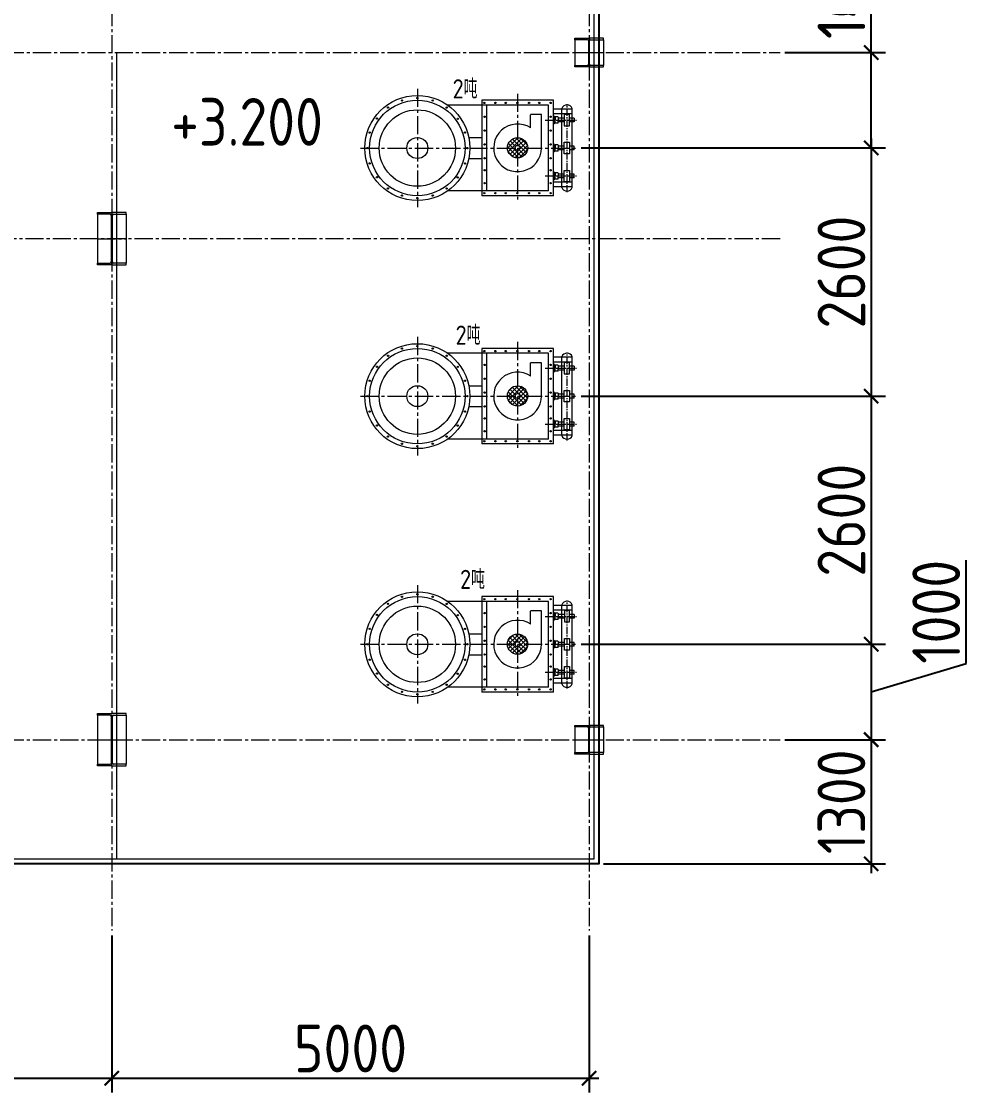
# Model space of a CAD drawing. Header units: millimetres. Extents: x 163705 to 1616509, y 81827 to 302547.
# Drawn here: x 674879 to 684792, y 139363 to 150586 of the extents above; entities that cross this region are included whole.
import ezdxf

# ---------------------------------------------------------------- set-up
doc = ezdxf.new("R2010")
doc.units = ezdxf.units.MM
doc.header["$LTSCALE"] = 10
doc.linetypes.add('CENTER2', pattern=[28.575, 19.05, -3.175, 3.175, -3.175])
for name, color, linetype, lineweight in [('1-中心线', 1, 'CENTER2', 0), ('1-填充', 8, 'Continuous', 18), ('1-护栏', 4, 'Continuous', 18), ('1-文本', 4, 'Continuous', 0), ('1-标注', 3, 'Continuous', 0), ('1-设备轮廓', 2, 'Continuous', 18), ('1-钢构', 6, 'Continuous', 0)]:
    doc.layers.add(name, color=color, linetype=linetype, lineweight=lineweight)
doc.styles.add('HZ', font='gbenor.shx', dxfattribs={"bigfont": 'gbcbig.shx'})
doc.styles.get("Standard").update_dxf_attribs({"font": 'arial.ttf'})
doc.dimstyles.new('100$0', dxfattribs={"dimscale": 100, "dimtxt": 5, "dimasz": 1.5, "dimexe": 1.5, "dimexo": 0.5, "dimtad": 1, "dimdec": 0, "dimdsep": 46, "dimtxsty": 'HZ', "dimblk": 'ARCHTICK', "dimcen": 2.5, "dimdle": 1, "dimclrd": 256, "dimclre": 256, "dimadec": 0, "dimazin": 0, "dimtfac": 1, "dimtdec": 0, "dimtmove": 0, "dimatfit": 3, "dimfxl": 0, "dimarcsym": 0})

# ---------------------------------------------------------------- blocks, each defined once
blk = doc.blocks.new('G$C2B9B74B2')
for p, q in [((3, 288), (3, 303)), ((3, 303), (153, 303)), ((135, 288), (3, 288)), ((3, 288), (3, 18)), ((148, 31), (148, 275)), ((153, 0), (153, 306)), ((303, 303), (153, 303)), ((158, 31), (158, 275)), ((171, 288), (303, 288)), ((303, 288), (303, 303)), ((303, 288), (303, 18)), ((0, 153), (306, 153)), ((3, 3), (3, 18)), ((3, 18), (135, 18)), ((153, 3), (3, 3)), ((153, 3), (303, 3)), ((303, 18), (171, 18)), ((303, 3), (303, 18))]:
    blk.add_line(p, q)
for centre, start, end in [((135, 275), 0, 90), ((171, 275), 90, 180), ((135, 31), 270, 0), ((171, 31), 180, 270)]:
    blk.add_arc(centre, 13, start, end)
blk.add_text('HC_SUPERPART', height=0.001).set_placement((153, 3))
blk = doc.blocks.new('G$CEDFA10A2')
for p, q in [((0, 535), (0, 553)), ((0, 553), (150, 553)), ((131.5, 535), (0, 535)), ((0, 535), (0, 21)), ((144.5, 34), (144.5, 522)), ((300, 553), (150, 553)), ((155.5, 34), (155.5, 522)), ((168.5, 535), (300, 535)), ((300, 535), (300, 553)), ((300, 535), (300, 21)), ((0, 21), (131.5, 21)), ((0, 3), (0, 21)), ((150, 3), (0, 3)), ((150, 3), (300, 3)), ((300, 21), (168.5, 21)), ((300, 3), (300, 21))]:
    blk.add_line(p, q)
for centre, start, end in [((131.5, 522), 0, 90), ((168.5, 522), 90, 180), ((131.5, 34), 270, 0), ((168.5, 34), 180, 270)]:
    blk.add_arc(centre, 13, start, end)
at = {"layer": '1-中心线'}
for p, q in [((150, 0), (150, 556)), ((-3, 278), (303, 278))]:
    blk.add_line(p, q, dxfattribs=at)
blk.add_text('HC_SUPERPART', height=0.001).set_placement((150, 3))
blk = doc.blocks.new('_ArchTick')
at = {"const_width": 0.15}
blk.add_lwpolyline([(-0.5, -0.5), (0.5, 0.5)], dxfattribs=at)
blk = doc.blocks.new('*D201')
at = {"layer": '1-标注', "lineweight": -2, "transparency": 16777216}
for p, q in [((668977, 141009), (668977, 139363)), ((675827, 141009), (675827, 139363)), ((668877, 139513), (675927, 139513))]:
    blk.add_line(p, q, dxfattribs=at)
at = {"layer": 'Defpoints', "transparency": 16777216}
for p in [(668977, 141059), (675827, 141059), (675827, 139513)]:
    blk.add_point(p, dxfattribs=at)
at = {"layer": '1-标注', "lineweight": -2, "transparency": 16777216, "xscale": 150, "yscale": 150, "zscale": 150, "rotation": 180}
blk.add_blockref('_ArchTick', (668977, 139513), dxfattribs=at)
at = {"layer": '1-标注', "lineweight": -2, "transparency": 16777216, "xscale": 150, "yscale": 150, "zscale": 150}
blk.add_blockref('_ArchTick', (675827, 139513), dxfattribs=at)
at = {"layer": '1-标注', "transparency": 16777216, "insert": (672402, 139825), "char_height": 500, "attachment_point": 5, "style": 'HZ'}
blk.add_mtext('6850', dxfattribs=at)
blk = doc.blocks.new('*D202')
at = {"layer": '1-标注', "lineweight": -2, "transparency": 16777216}
for p, q in [((675827, 141009), (675827, 139363)), ((680827, 141009), (680827, 139363)), ((675727, 139513), (680927, 139513))]:
    blk.add_line(p, q, dxfattribs=at)
at = {"layer": 'Defpoints', "transparency": 16777216}
for p in [(675827, 141059), (680827, 141059), (680827, 139513)]:
    blk.add_point(p, dxfattribs=at)
at = {"layer": '1-标注', "lineweight": -2, "transparency": 16777216, "xscale": 150, "yscale": 150, "zscale": 150, "rotation": 180}
blk.add_blockref('_ArchTick', (675827, 139513), dxfattribs=at)
at = {"layer": '1-标注', "lineweight": -2, "transparency": 16777216, "xscale": 150, "yscale": 150, "zscale": 150}
blk.add_blockref('_ArchTick', (680827, 139513), dxfattribs=at)
at = {"layer": '1-标注', "transparency": 16777216, "insert": (678327, 139825), "char_height": 500, "attachment_point": 5, "style": 'HZ'}
blk.add_mtext('5000', dxfattribs=at)
blk = doc.blocks.new('A$C2E9244EA')
at = {"layer": '1-填充'}
h = blk.add_hatch(dxfattribs=at)
h.set_pattern_fill('ANSI37', color=256, scale=10, style=0)
h.set_pattern_definition([(45, (-3855.08, -2752.59), (-22.45064, 22.45064), []), (135, (-3855.08, -2752.59), (-22.45064, -22.45064), [])])
h.paths.add_polyline_path([(-1156, -2, 1), (-944, -2, 1)])
h.paths.add_polyline_path([(-1025, -2, -1), (-1075, -2, -1)], flags=16)
at = {"layer": '1-中心线', "lineweight": 18, "ltscale": 0.4}
for p, q in [((-1568, 464), (-1568, -458)), ((-1340, 293), (-1666, 293)), ((-1340, -293), (-1666, -293))]:
    blk.add_line(p, q, dxfattribs=at)
at = {"layer": '1-中心线', "lineweight": 18}
for points in [[(0, -621), (0, 621)], [(-1050, -569), (-1050, 541)], [(597, 0), (-1665, 0)]]:
    blk.add_lwpolyline(points, dxfattribs=at)
at = {"layer": '1-设备轮廓'}
for p, q in [((-1643, 313), (-1595, 313)), ((-1643, 313), (-1643, 273)), ((-1643, 273), (-1595, 273)), ((-1540, 313), (-1474, 313)), ((-1540, 273), (-1474, 273)), ((-1474, 323), (-1472, 326)), ((-1474, 323), (-1474, 293)), ((-1474, 263), (-1474, 293)), ((-1474, 263), (-1472, 261)), ((-1472, 326), (-1444, 326)), ((-1472, 261), (-1444, 261)), ((-1444, 326), (-1444, 293)), ((-1444, 320), (-1437, 320)), ((-1444, 261), (-1444, 293)), ((-1444, 266), (-1437, 266)), ((-1437, 329), (-1434, 334)), ((-1437, 329), (-1437, 293)), ((-1437, 258), (-1437, 293)), ((-1437, 258), (-1434, 252)), ((-1434, 334), (-1427, 334)), ((-1434, 252), (-1427, 252)), ((-1425, 332), (-1427, 334)), ((-1425, 254), (-1427, 252)), ((-1425, 332), (-1425, 254)), ((-1425, 320), (-1425, 332)), ((-1425, 332), (-1424, 332)), ((-1425, 267), (-1425, 254)), ((-1425, 254), (-1424, 254)), ((-1643, 20), (-1595, 20)), ((-1643, 20), (-1643, -20)), ((-1540, 20), (-1474, 20)), ((-1474, 30), (-1472, 32)), ((-1474, 30), (-1474, 0)), ((-1474, -30), (-1474, 0)), ((-1472, 32), (-1444, 32)), ((-1444, 32), (-1444, 0)), ((-1444, 27), (-1437, 27)), ((-1444, -32), (-1444, 0)), ((-1437, 35), (-1434, 41)), ((-1437, 35), (-1437, 0)), ((-1437, -35), (-1437, 0)), ((-1434, 41), (-1427, 41)), ((-1425, 39), (-1427, 41)), ((-1425, 39), (-1425, -39)), ((-1425, 26), (-1425, 39)), ((-1425, 39), (-1424, 39)), ((-1643, -20), (-1595, -20)), ((-1540, -20), (-1474, -20)), ((-1474, -30), (-1472, -32)), ((-1472, -32), (-1444, -32)), ((-1444, -27), (-1437, -27)), ((-1437, -35), (-1434, -41)), ((-1434, -41), (-1427, -41)), ((-1425, -39), (-1427, -41)), ((-1425, -26), (-1425, -39)), ((-1425, -39), (-1424, -39)), ((-1643, -273), (-1595, -273)), ((-1643, -313), (-1643, -273)), ((-1643, -313), (-1595, -313)), ((-1540, -273), (-1474, -273)), ((-1540, -313), (-1474, -313)), ((-1474, -263), (-1472, -261)), ((-1474, -263), (-1474, -293)), ((-1474, -323), (-1474, -293)), ((-1474, -323), (-1472, -326)), ((-1472, -261), (-1444, -261)), ((-1472, -326), (-1444, -326)), ((-1444, -261), (-1444, -293)), ((-1444, -266), (-1437, -266)), ((-1444, -326), (-1444, -293)), ((-1444, -320), (-1437, -320)), ((-1437, -258), (-1434, -252)), ((-1437, -258), (-1437, -293)), ((-1437, -329), (-1437, -293)), ((-1437, -329), (-1434, -334)), ((-1434, -252), (-1427, -252)), ((-1434, -334), (-1427, -334)), ((-1425, -254), (-1427, -252)), ((-1425, -332), (-1427, -334)), ((-1425, -332), (-1425, -254)), ((-1425, -267), (-1425, -254)), ((-1425, -254), (-1424, -254)), ((-1425, -320), (-1425, -332)), ((-1425, -332), (-1424, -332))]:
    blk.add_line(p, q, dxfattribs=at)
for points in [[(-1425, 500), (-675, 500)], [(-1425, 500), (-1425, -500), (-675, -500), (-675, 500)], [(-1375, 450), (-725, 450)], [(-1375, 450), (-1375, -450), (-725, -450), (-725, 450)], [(-725, 450), (-316, 450)], [(-1623, 413), (-1623, -413)], [(-1623, 408), (-1425, 408)], [(-1623, 358), (-1425, 358)], [(-1513, 413), (-1513, -413)], [(-539, 110), (-675, 110)], [(-1300, -2), (-1300, -350)], [(-539, -110), (-675, -110)], [(-1187, -210), (-1187, -348)], [(-1623, -358), (-1425, -358)], [(-1623, -408), (-1425, -408)], [(-1300, -350), (-1187, -350)], [(-725, -450), (-316, -450)]]:
    blk.add_lwpolyline(points, dxfattribs=at)
for points in [[(-1540, 353), (-1540, 234), (-1595, 234), (-1595, 353)], [(-1540, 60), (-1540, -60), (-1595, -60), (-1595, 60)], [(-1540, -353), (-1540, -234), (-1595, -234), (-1595, -353)]]:
    blk.add_lwpolyline(points, close=True, dxfattribs=at)
for centre, radius in [((-1396, 473), 7), ((-1278, 473), 7), ((-1171, 473), 7), ((-1048, 473), 7), ((-1048, 473), 7), ((-926, 473), 7), ((-818, 473), 7), ((-701, 473), 7), ((0, 0), 550), ((0, 0), 500), ((-161, 498), 7), ((0, 524), 7), ((162, 498), 7), ((-1396, 368), 7), ((-704, 368), 7), ((0, 0), 400), ((-307, 424), 7), ((308, 423), 7), ((-1396, 233), 7), ((-704, 233), 7), ((-423, 308), 7), ((424, 307), 7), ((-1396, 107), 7), ((-704, 107), 7), ((-498, 162), 7), ((498, 161), 7), ((-1050, -2), 106), ((-1050, -2), 25.2), ((-524, 0), 7), ((0, 0), 110), ((524, 0), 7), ((-1396, -38), 7), ((-704, -38), 7), ((-1396, -183), 7), ((-704, -183), 7), ((-498, -161), 7), ((498, -162), 7), ((-1396, -328), 7), ((-704, -328), 7), ((-424, -307), 7), ((423, -308), 7), ((-308, -423), 7), ((307, -424), 7), ((-1396, -473), 7), ((-1278, -473), 7), ((-1171, -473), 7), ((-1048, -473), 7), ((-1048, -473), 7), ((-926, -473), 7), ((-818, -473), 7), ((-701, -473), 7), ((-162, -498), 7), ((0, -524), 7), ((161, -498), 7)]:
    blk.add_circle(centre, radius, dxfattribs=at)
for centre, radius, start, end in [((-1568, 391), 59.4, 22.2998, 157.7002), ((-1050, -2), 250, 236.6347, 180), ((-1568, -391), 59.4, 202.2998, 337.7002)]:
    blk.add_arc(centre, radius, start, end, dxfattribs=at)
blk = doc.blocks.new('*D485')
at = {"layer": '1-标注', "lineweight": -2, "transparency": 16777216}
for p, q in [((683782, 150260), (683782, 151493)), ((683782, 149260), (683782, 150360)), ((682877, 150260), (683932, 150260)), ((680742, 149260), (683932, 149260))]:
    blk.add_line(p, q, dxfattribs=at)
at = {"layer": 'Defpoints', "transparency": 16777216}
for p in [(682827, 150260), (680692, 149260), (683782, 149260)]:
    blk.add_point(p, dxfattribs=at)
at = {"layer": '1-标注', "lineweight": -2, "transparency": 16777216, "xscale": 150, "yscale": 150, "zscale": 150}
for p, rotation in [((683782, 150260), 90), ((683782, 149260), 270)]:
    blk.add_blockref('_ArchTick', p, dxfattribs=dict(at, rotation=rotation))
at = {"layer": '1-标注', "transparency": 16777216, "insert": (683470, 150951), "char_height": 500, "attachment_point": 5, "rotation": 90, "style": 'HZ'}
blk.add_mtext('1000', dxfattribs=at)
blk = doc.blocks.new('*D585')
at = {"layer": '1-标注', "lineweight": -2, "transparency": 16777216}
for p, q in [((683782, 149360), (683782, 146560)), ((680742, 149260), (683932, 149260)), ((680742, 146660), (683932, 146660))]:
    blk.add_line(p, q, dxfattribs=at)
at = {"layer": 'Defpoints', "transparency": 16777216}
for p in [(680692, 149260), (680692, 146660), (683782, 146660)]:
    blk.add_point(p, dxfattribs=at)
at = {"layer": '1-标注', "lineweight": -2, "transparency": 16777216, "xscale": 150, "yscale": 150, "zscale": 150}
for p, rotation in [((683782, 149260), 90), ((683782, 146660), 270)]:
    blk.add_blockref('_ArchTick', p, dxfattribs=dict(at, rotation=rotation))
at = {"layer": '1-标注', "transparency": 16777216, "insert": (683470, 147960), "char_height": 500, "attachment_point": 5, "rotation": 90, "style": 'HZ'}
blk.add_mtext('2600', dxfattribs=at)
blk = doc.blocks.new('*D586')
at = {"layer": '1-标注', "lineweight": -2, "transparency": 16777216}
for p, q in [((683782, 146760), (683782, 143960)), ((680742, 146660), (683932, 146660)), ((680742, 144060), (683932, 144060))]:
    blk.add_line(p, q, dxfattribs=at)
at = {"layer": 'Defpoints', "transparency": 16777216}
for p in [(680692, 146660), (680692, 144060), (683782, 144060)]:
    blk.add_point(p, dxfattribs=at)
at = {"layer": '1-标注', "lineweight": -2, "transparency": 16777216, "xscale": 150, "yscale": 150, "zscale": 150}
for p, rotation in [((683782, 146660), 90), ((683782, 144060), 270)]:
    blk.add_blockref('_ArchTick', p, dxfattribs=dict(at, rotation=rotation))
at = {"layer": '1-标注', "transparency": 16777216, "insert": (683470, 145360), "char_height": 500, "attachment_point": 5, "rotation": 90, "style": 'HZ'}
blk.add_mtext('2600', dxfattribs=at)
blk = doc.blocks.new('*D587')
at = {"layer": '1-标注', "lineweight": -2, "transparency": 16777216}
for p, q in [((684776, 143858), (684776, 144941)), ((683782, 144160), (683782, 142960)), ((680742, 144060), (683932, 144060)), ((683782, 143560), (684776, 143858)), ((682877, 143060), (683932, 143060))]:
    blk.add_line(p, q, dxfattribs=at)
at = {"layer": 'Defpoints', "transparency": 16777216}
for p in [(680692, 144060), (682827, 143060), (683782, 143060)]:
    blk.add_point(p, dxfattribs=at)
at = {"layer": '1-标注', "lineweight": -2, "transparency": 16777216, "xscale": 150, "yscale": 150, "zscale": 150}
for p, rotation in [((683782, 144060), 90), ((683782, 143060), 270)]:
    blk.add_blockref('_ArchTick', p, dxfattribs=dict(at, rotation=rotation))
at = {"layer": '1-标注', "transparency": 16777216, "insert": (684463, 144400), "char_height": 500, "attachment_point": 5, "rotation": 90, "style": 'HZ'}
blk.add_mtext('1000', dxfattribs=at)
blk = doc.blocks.new('*D588')
at = {"layer": '1-标注', "lineweight": -2, "transparency": 16777216}
for p, q in [((683782, 143160), (683782, 141660)), ((682877, 143060), (683932, 143060)), ((680977, 141760), (683932, 141760))]:
    blk.add_line(p, q, dxfattribs=at)
at = {"layer": 'Defpoints', "transparency": 16777216}
for p in [(682827, 143060), (680927, 141760), (683782, 141760)]:
    blk.add_point(p, dxfattribs=at)
at = {"layer": '1-标注', "lineweight": -2, "transparency": 16777216, "xscale": 150, "yscale": 150, "zscale": 150}
for p, rotation in [((683782, 143060), 90), ((683782, 141760), 270)]:
    blk.add_blockref('_ArchTick', p, dxfattribs=dict(at, rotation=rotation))
at = {"layer": '1-标注', "transparency": 16777216, "insert": (683470, 142410), "char_height": 500, "attachment_point": 5, "rotation": 90, "style": 'HZ'}
blk.add_mtext('1300', dxfattribs=at)
blk = doc.blocks.new('*D589')
at = {"layer": '1-标注', "lineweight": -2, "transparency": 16777216}
for p, q in [((683782, 150160), (683782, 151760)), ((680977, 151660), (683932, 151660)), ((682877, 150260), (683932, 150260))]:
    blk.add_line(p, q, dxfattribs=at)
at = {"layer": 'Defpoints', "transparency": 16777216}
for p in [(680927, 151660), (683782, 151660), (682827, 150260)]:
    blk.add_point(p, dxfattribs=at)
at = {"layer": '1-标注', "lineweight": -2, "transparency": 16777216, "xscale": 150, "yscale": 150, "zscale": 150}
for p, rotation in [((683782, 151660), 90), ((683782, 150260), 270)]:
    blk.add_blockref('_ArchTick', p, dxfattribs=dict(at, rotation=rotation))
at = {"layer": '1-标注', "transparency": 16777216, "insert": (683470, 150960), "char_height": 500, "attachment_point": 5, "rotation": 90, "style": 'HZ'}
blk.add_mtext('1400', dxfattribs=at)

msp = doc.modelspace()

# ---------------------------------------------------------------- linework, layer by layer
msp.add_lwpolyline([(676727.037, 151659.632), (680927.037, 151659.632), (680927.037, 141759.632), (668827.037, 141759.632), (668827.037, 153659.632), (668827.037, 153659.632), (668827.037, 159059.632), (675927.037, 159059.632), (675927.037, 151659.632), (676727.037, 151659.632)])
at = {"layer": '1-中心线'}
for p, q in [((675827.037, 161586.876), (675827.037, 141059.499)), ((680827.037, 161586.876), (680827.037, 141059.499)), ((652710.886, 150259.632), (682827.037, 150259.632)), ((682827.037, 148309.632), (652710.886, 148309.632)), ((652710.886, 143059.632), (682827.037, 143059.632))]:
    msp.add_line(p, q, dxfattribs=at)
at = {"layer": '1-护栏'}
msp.add_line((675877.037, 150259.632), (675877.037, 141809.632), dxfattribs=at)
msp.add_lwpolyline([(676677.037, 153197.866), (676677.037, 151609.632), (680877.037, 151609.632), (680877.037, 141809.632), (668895.91, 141809.632), (668895.91, 153609.632), (668895.91, 153609.632), (668895.91, 159009.632), (675877.037, 159009.632), (675877.037, 151609.632), (675977.037, 151609.632), (675977.037, 153197.866)], dxfattribs=at)

# ---------------------------------------------------------------- block references
at = {"layer": '1-设备轮廓', "rotation": 180.000000001998}
for p in [(679027.037, 149259.632), (679027.037, 146659.632), (679027.049, 144059.632)]:
    msp.add_blockref('A$C2E9244EA', p, dxfattribs=at)
at = {"layer": '1-钢构'}
for name, p in [('G$C2B9B74B2', (680674.037, 150106.632)), ('G$CEDFA10A2', (675677.037, 148031.632)), ('G$CEDFA10A2', (675677.037, 142781.632)), ('G$C2B9B74B2', (680674.037, 142906.632))]:
    msp.add_blockref(name, p, dxfattribs=at)

# ---------------------------------------------------------------- texts
at = {"layer": '1-文本', "style": 'HZ'}
for p in [(679396.278, 149780.083), (679427.53, 147199.257), (679474.185, 144640.33)]:
    msp.add_text('2吨', height=200, dxfattribs=at).set_placement(p)
at = {"layer": '1-设备轮廓', "insert": (676448.301, 149783.91), "char_height": 500, "width": 950.69162, "attachment_point": 1, "style": 'HZ'}
msp.add_mtext('+3.200', dxfattribs=at)

# ---------------------------------------------------------------- dimensions: what is measured, and where the dimension line sits
at = {"layer": '1-标注'}
for base, p1, p2, picture, middle in [((683782.187, 151659.632), (682827.037, 150259.632), (680927.037, 151659.632), '*D589', (683469.687, 150959.632)), ((683782.187, 146659.632), (680692.351, 149259.632), (680692.351, 146659.632), '*D585', (683469.687, 147959.632)), ((683782.187, 144059.632), (680692.351, 146659.632), (680692.363, 144059.632), '*D586', (683469.687, 145359.632)), ((683782.187, 143059.632), (680692.363, 144059.632), (682827.037, 143059.632), '*D587', (684463.437, 143920.257)), ((683782.187, 141759.632), (682827.037, 143059.632), (680927.037, 141759.632), '*D588', (683469.687, 142409.632))]:
    dim = msp.add_linear_dim(base=base, p1=p1, p2=p2, angle=90, dimstyle='100$0', override={"dimtmove": 1}, dxfattribs=at)
    dim.commit()
    dim.dimension.update_dxf_attribs({"geometry": picture, "text_midpoint": middle})
dim = msp.add_linear_dim(base=(683782.187, 149259.632), p1=(682827.037, 150259.632), p2=(680692.351, 149259.632), angle=90, dimstyle='100$0', dxfattribs=at)
dim.commit()
dim.dimension.update_dxf_attribs({"geometry": '*D485', "text_midpoint": (683782.187, 150951.462), "dimtype": 160})
for base, p1, p2, picture, middle in [((675827.037, 139512.793), (668977.037, 141059.499), (675827.037, 141059.499), '*D201', (672402.037, 139825.293)), ((680827.037, 139512.793), (675827.037, 141059.499), (680827.037, 141059.499), '*D202', (678327.037, 139825.293))]:
    dim = msp.add_linear_dim(base=base, p1=p1, p2=p2, dimstyle='100$0', override={"dimtol": 0, "dimlim": 0, "dimtdec": 8, "dimtix": 1}, dxfattribs=at)
    dim.commit()
    dim.dimension.update_dxf_attribs({"geometry": picture, "text_midpoint": middle})

doc.saveas('drawing.dxf')
